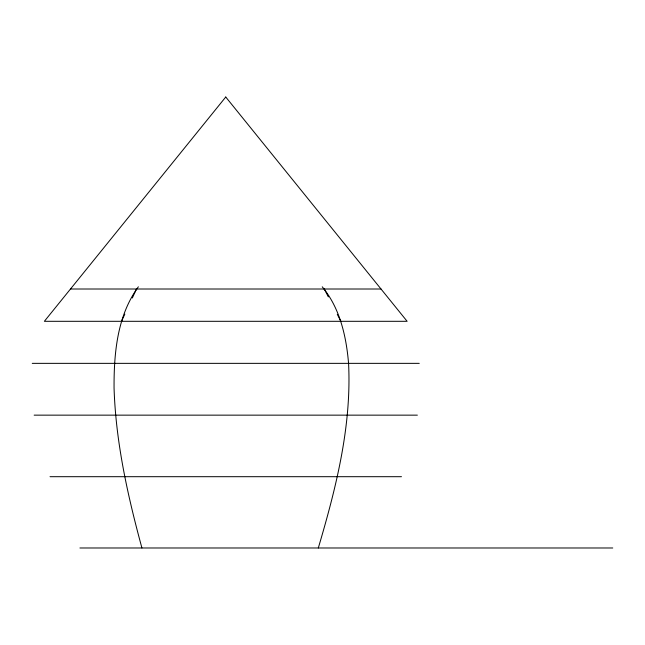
<?xml version="1.0" encoding="UTF-8"?>
<svg xmlns="http://www.w3.org/2000/svg" width="645" height="645" viewBox="0 0 645 645"><rect width="100%" height="100%" fill="white"/><g stroke="black" fill="none" stroke-linecap="round" stroke-linejoin="round"><path stroke-width="0.97" d="M138.361 286.807C117.172 315.736 113.891 353.258 114.06 388.032C115.769 442.365 127.726 495.723 141.924 547.984M318.308 547.984C335.997 488.16 351.719 426.248 348.566 363.353C346.276 336.311 339.955 308.133 322.242 286.807M121.486 321.307L124.824 314.131M132.33 297.982L136.498 289.008M70.482 289.008L381.018 289.008M32.25 363.353L419.25 363.353M34.137 415.146L417.363 415.146M50.028 476.695L401.472 476.695M79.924 547.984L612.75 547.984M324.298 289.008L328.329 296.869M337.287 314.325L340.874 321.307M225.75 97.016L44.368 321.307L407.132 321.307L225.75 97.016"/></g></svg>
